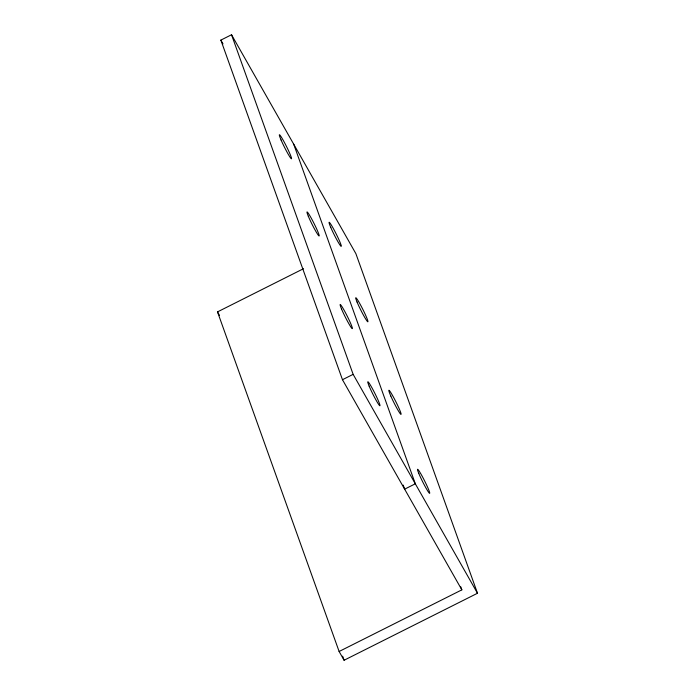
<?xml version="1.0" encoding="UTF-8"?>
<svg xmlns="http://www.w3.org/2000/svg" width="695" height="695" viewBox="0 0 695 695"><rect width="100%" height="100%" fill="white"/><g stroke="black" fill="none" stroke-linecap="round" stroke-linejoin="round"><path stroke-width="1.04" d="M339.117 651.493L461.845 589.855L342.47 379.713L220.862 40.11L231.531 34.75L355.883 253.649L477.491 593.252L344.086 660.25L339.117 651.493L217.509 311.89L303.515 268.696M342.47 379.713L353.138 374.353L231.531 34.75M220.862 40.11L223.008 43.881M353.138 374.353L477.491 593.252M217.509 311.89L219.498 315.391M460.75 586.797L461.845 589.855M293.707 144.195L415.315 483.798L404.646 489.158L403.187 485.093M342.626 656.167L344.086 660.25M357.048 302.004A13.474 1.069 63.3 0 0 367.516 321.594A13.474 1.069 63.3 0 0 360.853 305.557A13.474 1.069 63.3 0 0 357.048 302.004M390.798 396.011A13.474 1.069 63.3 0 0 400.937 414.385A13.474 1.069 63.3 0 0 393.17 396.61A13.474 1.069 63.3 0 0 390.798 396.011M341.497 308.893A13.474 1.069 63.3 0 0 351.957 328.422A13.474 1.069 63.3 0 0 345.224 312.272A13.474 1.069 63.3 0 0 341.497 308.893M308.302 216.197A13.474 1.069 63.3 0 0 318.779 235.787A13.474 1.069 63.3 0 0 312.107 219.75A13.474 1.069 63.3 0 0 308.302 216.197M281.067 139.982A13.474 1.069 63.3 0 0 291.327 158.755A13.474 1.069 63.3 0 0 283.864 141.459A13.474 1.069 63.3 0 0 281.067 139.982M369.167 386.159A13.474 1.069 63.3 0 0 379.618 405.619A13.474 1.069 63.3 0 0 372.798 389.356A13.474 1.069 63.3 0 0 369.167 386.159M418.798 473.46A13.474 1.069 63.3 0 0 429.293 493.129A13.474 1.069 63.3 0 0 422.708 477.23A13.474 1.069 63.3 0 0 418.798 473.46M330.768 227.447A13.474 1.069 63.3 0 0 341.054 246.299A13.474 1.069 63.3 0 0 333.661 229.115A13.474 1.069 63.3 0 0 330.768 227.447"/></g></svg>
